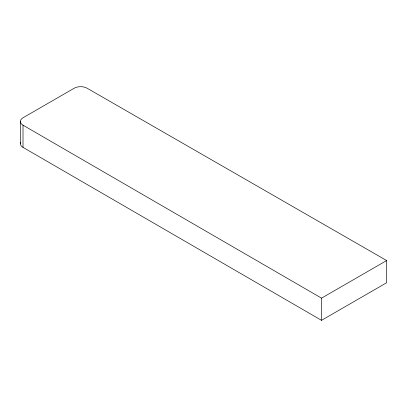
<?xml version="1.0" encoding="UTF-8"?>
<svg xmlns="http://www.w3.org/2000/svg" width="407" height="407" viewBox="0 0 407 407"><rect width="100%" height="100%" fill="white"/><g stroke="black" fill="none" stroke-linecap="round" stroke-linejoin="round"><path stroke-width="0.61" d="M20.35 121.479L20.35 143.666M321.53 320.334L321.53 298.148L386.65 260.551L386.65 282.738L321.53 320.334L23.006 147.365A9.056 5.23 0 0 1 20.543 142.598M386.65 260.551L87.057 88.197A9.056 5.23 0 0 0 74.247 88.197L23.006 117.781A9.056 5.23 0 0 0 23.006 125.178L23.006 147.365M23.006 125.178L321.53 298.148"/></g></svg>
